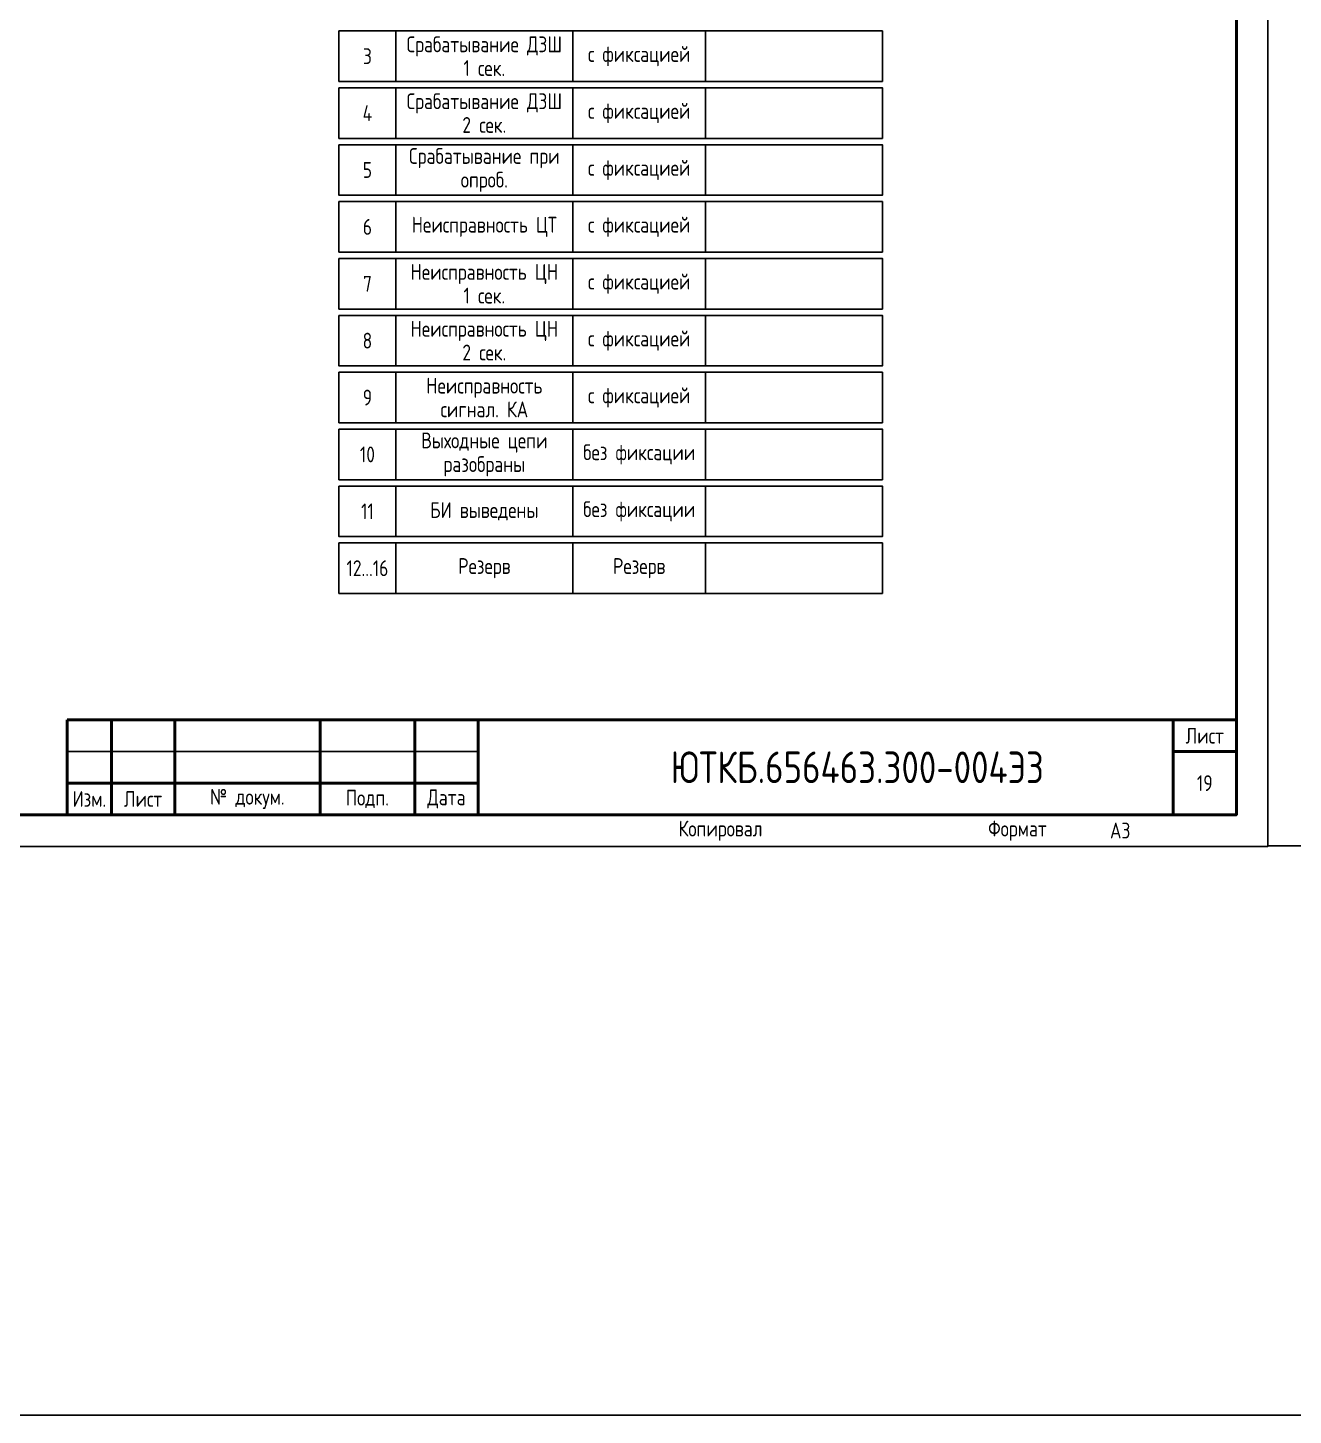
# Model space of a CAD drawing. Header units: millimetres. Extents: x -1612 to 9998, y -90 to 1220.
# Drawn here: x 7783.8 to 7984, y -90 to 129.5 of the extents above; entities that cross this region are included whole.
import ezdxf

# ---------------------------------------------------------------- set-up
doc = ezdxf.new("R2010")
doc.units = ezdxf.units.MM
doc.styles.add('Gost_type_A', font='GOST_A.TTF')

# ---------------------------------------------------------------- blocks, each defined once
blk = doc.blocks.new('Формат_А3')
blk.add_lwpolyline([(-420, 297), (0, 297), (0, 0), (-420, 0)], close=True)
at = {"lineweight": 50}
blk.add_lwpolyline([(-400, 292), (-5, 292), (-5, 5), (-400, 5)], close=True, dxfattribs=at)
blk = doc.blocks.new('Штамп малый нижний')
at = {"lineweight": 50}
for points in [[(-185, 15), (-178, 15), (-178, 5), (-185, 5)], [(-178, 15), (-168, 15), (-168, 5), (-178, 5)], [(-168, 15), (-145, 15), (-145, 5), (-168, 5)], [(-145, 15), (-130, 15), (-130, 5), (-145, 5)], [(-130, 15), (-120, 15), (-120, 5), (-130, 5)], [(-120, 15), (-10, 15), (-10, 0), (-120, 0)], [(-10, 15), (0, 15), (0, 10), (-10, 10)], [(-10, 10), (0, 10), (0, 0), (-10, 0)], [(-185, 5), (-178, 5), (-178, 0), (-185, 0)], [(-178, 5), (-168, 5), (-168, 0), (-178, 0)], [(-168, 5), (-145, 5), (-145, 0), (-168, 0)], [(-145, 5), (-130, 5), (-130, 0), (-145, 0)], [(-130, 5), (-120, 5), (-120, 0), (-130, 0)]]:
    blk.add_lwpolyline(points, close=True, dxfattribs=at)
for points in [[(-185, 15), (-178, 15), (-178, 10), (-185, 10)], [(-178, 15), (-168, 15), (-168, 10), (-178, 10)], [(-168, 15), (-145, 15), (-145, 10), (-168, 10)], [(-145, 15), (-130, 15), (-130, 10), (-145, 10)], [(-130, 15), (-120, 15), (-120, 10), (-130, 10)], [(-185, 10), (-178, 10), (-178, 5), (-185, 5)], [(-178, 10), (-168, 10), (-168, 5), (-178, 5)], [(-168, 10), (-145, 10), (-145, 5), (-168, 5)], [(-145, 10), (-130, 10), (-130, 5), (-145, 5)], [(-130, 10), (-120, 10), (-120, 5), (-130, 5)]]:
    blk.add_lwpolyline(points, close=True)
at = {"char_height": 2.5, "style": 'Gost_type_A'}
for s, insert, width, attachment_point in [('Лист', (-5, 12.5), 10, 5), ('Изм.', (-181.5, 2.5), 7, 5), ('Лист', (-173, 2.5), 10, 5), ('№ докум.', (-156.5, 2.5), 23, 5), ('Подп.', (-137.5, 2.5), 15, 5), ('Дата', (-125, 2.5), 10, 5), ('Копировал', (-75, -2.53), 13.1202, 6), ('Формат', (-30, -2.53), 13.1202, 6)]:
    blk.add_mtext(s, dxfattribs=dict(at, insert=insert, width=width, attachment_point=attachment_point))

msp = doc.modelspace()

# ---------------------------------------------------------------- linework, layer by layer
for points in [[(-1612, 1220), (9998.36, 1220), (9998.36, -90), (-1612, -90)], [(8277, 420.07), (8277, 0.07), (7980, 0.07), (7980, 420.07)], [(7833, 129), (7842, 129), (7842, 121), (7833, 121)], [(7842, 129), (7870, 129), (7870, 121), (7842, 121)], [(7870, 129), (7891, 129), (7891, 121), (7870, 121)], [(7891, 129), (7919, 129), (7919, 121), (7891, 121)], [(7833, 120), (7842, 120), (7842, 112), (7833, 112)], [(7842, 120), (7870, 120), (7870, 112), (7842, 112)], [(7870, 120), (7891, 120), (7891, 112), (7870, 112)], [(7891, 120), (7919, 120), (7919, 112), (7891, 112)], [(7833, 111), (7842, 111), (7842, 103), (7833, 103)], [(7842, 111), (7870, 111), (7870, 103), (7842, 103)], [(7870, 111), (7891, 111), (7891, 103), (7870, 103)], [(7891, 111), (7919, 111), (7919, 103), (7891, 103)], [(7833, 102), (7842, 102), (7842, 94), (7833, 94)], [(7842, 102), (7870, 102), (7870, 94), (7842, 94)], [(7870, 102), (7891, 102), (7891, 94), (7870, 94)], [(7891, 102), (7919, 102), (7919, 94), (7891, 94)], [(7833, 93), (7842, 93), (7842, 85), (7833, 85)], [(7842, 93), (7870, 93), (7870, 85), (7842, 85)], [(7870, 93), (7891, 93), (7891, 85), (7870, 85)], [(7891, 93), (7919, 93), (7919, 85), (7891, 85)], [(7833, 84), (7842, 84), (7842, 76), (7833, 76)], [(7842, 84), (7870, 84), (7870, 76), (7842, 76)], [(7870, 84), (7891, 84), (7891, 76), (7870, 76)], [(7891, 84), (7919, 84), (7919, 76), (7891, 76)], [(7833, 75), (7842, 75), (7842, 67), (7833, 67)], [(7842, 75), (7870, 75), (7870, 67), (7842, 67)], [(7870, 75), (7891, 75), (7891, 67), (7870, 67)], [(7891, 75), (7919, 75), (7919, 67), (7891, 67)], [(7833, 66), (7842, 66), (7842, 58), (7833, 58)], [(7842, 66), (7870, 66), (7870, 58), (7842, 58)], [(7870, 66), (7891, 66), (7891, 58), (7870, 58)], [(7891, 66), (7919, 66), (7919, 58), (7891, 58)], [(7833, 57), (7842, 57), (7842, 49), (7833, 49)], [(7842, 57), (7870, 57), (7870, 49), (7842, 49)], [(7870, 57), (7891, 57), (7891, 49), (7870, 49)], [(7891, 57), (7919, 57), (7919, 49), (7891, 49)], [(7833, 48), (7842, 48), (7842, 40), (7833, 40)], [(7842, 48), (7870, 48), (7870, 40), (7842, 40)], [(7870, 48), (7891, 48), (7891, 40), (7870, 40)], [(7891, 48), (7919, 48), (7919, 40), (7891, 40)]]:
    msp.add_lwpolyline(points, close=True)

# ---------------------------------------------------------------- block references
for name, p in [('Формат_А3', (7980, 0)), ('Штамп малый нижний', (7975, 5))]:
    msp.add_blockref(name, p)

# ---------------------------------------------------------------- texts
at = {"char_height": 2.5, "attachment_point": 5, "line_spacing_factor": 0.9, "style": 'Gost_type_A'}
for s, insert, width in [('Срабатывание ДЗШ\\P1 сек.', (7856, 125), 28), ('3', (7837.5, 125), 9), ('с фиксацией', (7880.5, 125), 21), ('Срабатывание ДЗШ\\P2 сек.', (7856, 116), 28), ('4', (7837.5, 116), 9), ('с фиксацией', (7880.5, 116), 21), ('Срабатывание при опроб.', (7856, 107), 28), ('5', (7837.5, 107), 9), ('с фиксацией', (7880.5, 107), 21), ('6', (7837.5, 98), 9), ('Неисправность ЦТ', (7856, 98), 28), ('с фиксацией', (7880.5, 98), 21), ('7', (7837.5, 89), 9), ('Неисправность ЦН\\P1 сек.', (7856, 89), 28), ('с фиксацией', (7880.5, 89), 21), ('8', (7837.5, 80), 9), ('Неисправность ЦН\\P2 сек.', (7856, 80), 28), ('с фиксацией', (7880.5, 80), 21), ('Неисправность сигнал. КА', (7856, 71), 28), ('с фиксацией', (7880.5, 71), 21), ('9', (7837.5, 71), 9), ('Выходные цепи разобраны', (7856, 62), 28), ('10', (7837.5, 62), 9), ('без фиксации', (7880.5, 62), 21), ('11', (7837.5, 53), 9), ('БИ выведены', (7856, 53), 28), ('без фиксации', (7880.5, 53), 21), ('12...16', (7837.5, 44), 9), ('Резерв', (7856, 44), 28), ('Резерв', (7880.5, 44), 21)]:
    msp.add_mtext(s, dxfattribs=dict(at, insert=insert, width=width))
at = {"style": 'Gost_type_A'}
for s, insert, char_height, width, attachment_point in [('ЮТКБ.656463.300-004Э3', (7915, 12.5), 5, 120, 5), ('19', (7970, 10), 2.5, 10, 5), ('A3', (7955, 2.5), 2.5, 20, 4)]:
    msp.add_mtext(s, dxfattribs=dict(at, insert=insert, char_height=char_height, width=width, attachment_point=attachment_point))

doc.saveas('drawing.dxf')
